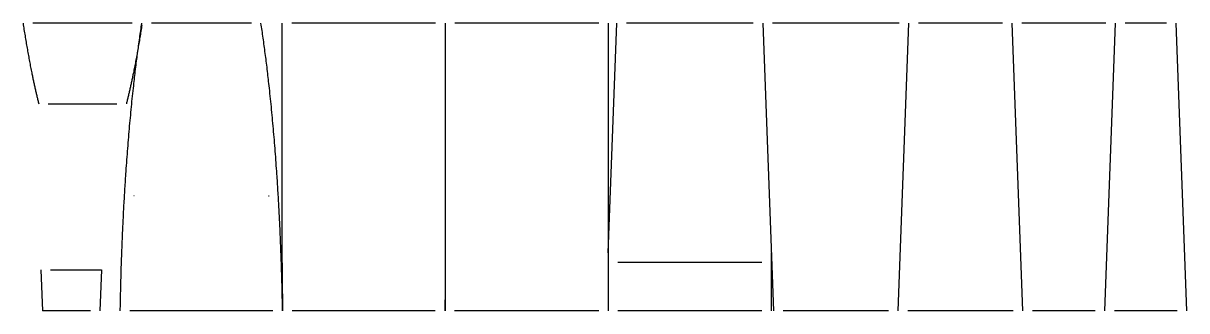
# Model space of a CAD drawing. Header units: millimetres. Extents: x 3 to 388, y 3 to 98.
import ezdxf

# ---------------------------------------------------------------- set-up
doc = ezdxf.new("R2010")
doc.units = ezdxf.units.MM
doc.layers.add('Layer1', color=7, linetype='Continuous', true_color=0xffffff)

msp = doc.modelspace()

# ---------------------------------------------------------------- linework, layer by layer
at = {"layer": 'Layer1', "color": 178, "lineweight": 30, "ltscale": 25.4, "true_color": 0x000000}
for p, q in [((3.17, 98.42), (3.17, 97.92)), ((39.26, 98.42), (6.35, 98.42)), ((78.67, 98.42), (45.61, 98.42)), ((88.87, 19.03), (88.87, 98.42)), ((139.67, 98.42), (92.05, 98.42)), ((142.85, 98.42), (142.85, 3.17)), ((193.65, 98.42), (146.02, 98.42)), ((196.82, 22.34), (199.64, 98.42)), ((196.82, 98.42), (196.82, 3.17)), ((244.8, 98.42), (202.82, 98.42)), ((247.97, 98.42), (251.51, 3.17)), ((293.13, 98.42), (251.15, 98.42)), ((292.77, 3.17), (296.3, 98.42)), ((327.32, 98.42), (299.48, 98.42)), ((334.03, 3.17), (330.49, 98.42)), ((361.51, 98.42), (333.67, 98.42)), ((361.15, 3.17), (364.69, 98.42)), ((381.57, 98.42), (367.86, 98.42)), ((388.28, 3.17), (384.74, 98.42)), ((11.47, 71.75), (34.14, 71.75)), ((39.92, 41.29), (39.74, 41.29)), ((84.37, 41.29), (84.55, 41.29)), ((250.8, 3.17), (250.8, 22.34)), ((9.02, 16.74), (9.52, 3.17)), ((12.2, 16.74), (29.08, 16.74)), ((29.08, 16.74), (28.57, 3.17)), ((247.62, 19.16), (200, 19.16)), ((25.4, 3.17), (9.52, 3.17)), ((85.83, 3.17), (38.46, 3.17)), ((139.54, 3.17), (92.18, 3.17)), ((193.65, 3.17), (145.89, 3.17)), ((247.62, 3.17), (200, 3.17)), ((289.59, 3.17), (254.68, 3.17)), ((330.85, 3.17), (295.94, 3.17)), ((357.98, 3.17), (337.2, 3.17)), ((385.1, 3.17), (364.33, 3.17))]:
    msp.add_line(p, q, dxfattribs=at)
for points, weights in [([(3.17, 97.92), (5.47, 82.87), (8.3, 71.75)], [1, 0.992388040413, 1]), ([(37.15, 48.42), (39.03, 76.38), (42.43, 98.42)], [1, 0.983191547772, 0.999615991066]), ([(42.43, 97.92), (40.14, 82.87), (37.31, 71.75)], [1, 0.992388040413, 1]), ([(87.13, 48.42), (85.25, 76.38), (81.85, 98.42)], [1, 0.983191547772, 0.999615991066])]:
    msp.add_rational_spline(points, weights, degree=2, dxfattribs=at)
for points, knots in [([(35.28, 3.17), (35.32, 5.11), (35.39, 8.97), (35.54, 14.75), (35.72, 20.49), (35.94, 26.19), (36.19, 31.83), (36.47, 37.42), (36.79, 42.94), (37.03, 46.6), (37.15, 48.42)], [0, 0, 0, 0, 5.807682, 11.587911, 17.333369, 23.03679, 28.690966, 34.28876, 39.823116, 45.287069, 45.287069, 45.287069, 45.287069]), ([(89, 3.17), (88.97, 5.11), (88.89, 8.97), (88.75, 14.75), (88.56, 20.49), (88.35, 26.19), (88.1, 31.83), (87.81, 37.42), (87.49, 42.94), (87.26, 46.6), (87.13, 48.42)], [0, 0, 0, 0, 5.807682, 11.587911, 17.333369, 23.03679, 28.690966, 34.28876, 39.823116, 45.287069, 45.287069, 45.287069, 45.287069]), ([(88.87, 19.03), (88.87, 18.37), (88.87, 17.05), (88.88, 15.06), (88.89, 13.08), (88.9, 11.1), (88.92, 9.11), (88.94, 7.13), (88.97, 5.15), (88.99, 3.83), (89, 3.17)], [0, 0, 0, 0, 1.985583, 3.970875, 5.955587, 7.939428, 9.922108, 11.903338, 13.882827, 15.860286, 15.860286, 15.860286, 15.860286]), ([(142.85, 19.03), (142.85, 18.37), (142.84, 17.05), (142.84, 15.06), (142.83, 13.08), (142.81, 11.1), (142.8, 9.11), (142.77, 7.13), (142.75, 5.15), (142.73, 3.83), (142.72, 3.17)], [0, 0, 0, 0, 1.985583, 3.970875, 5.955587, 7.939428, 9.922108, 11.903338, 13.882827, 15.860286, 15.860286, 15.860286, 15.860286])]:
    msp.add_open_spline(points, degree=3, knots=knots, dxfattribs=at)

doc.saveas('drawing.dxf')
